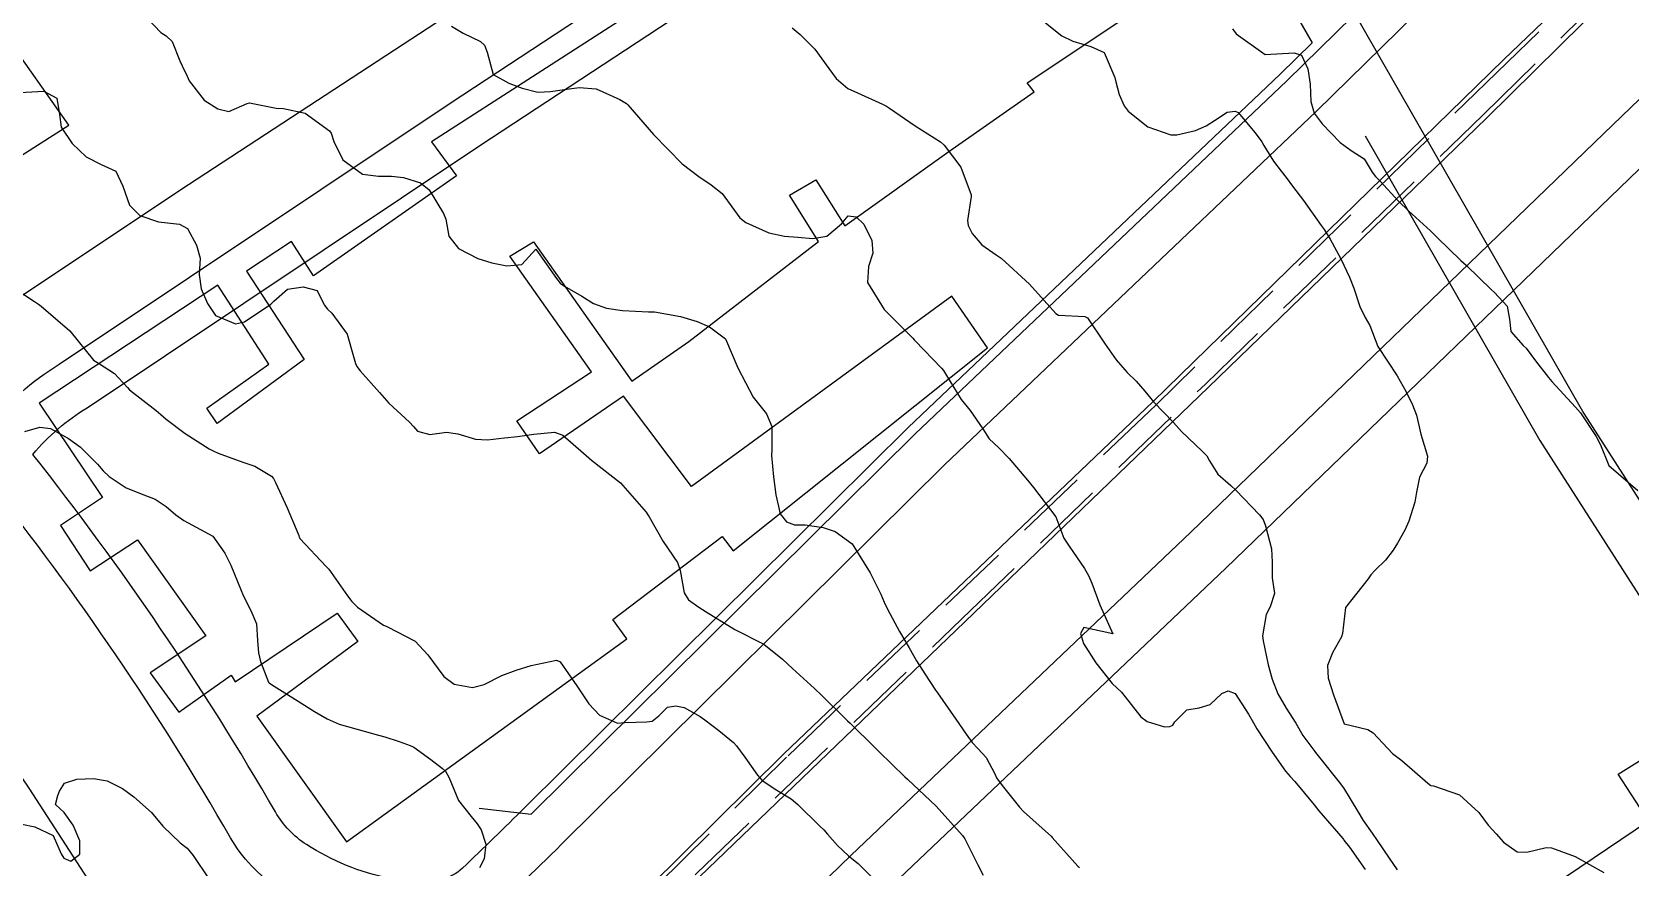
# Model space of a CAD drawing. Header units: metres. Extents: x 298520 to 308411, y 7433745 to 7450750.
# Drawn here: x 306579.3 to 306689.3, y 7435416.8 to 7435474.3 of the extents above; entities that cross this region are included whole.
import ezdxf

# ---------------------------------------------------------------- set-up
doc = ezdxf.new("R2010")
doc.units = ezdxf.units.M
doc.header["$LTSCALE"] = 10
doc.linetypes.add('DASHED', pattern=[0.75, 0.5, -0.25])
for name, color, linetype in [('Canteiro', 45, 'DASHED'), ('Curvas de Nivel 1m', 11, 'Continuous'), ('Curvas de Nivel 5m', 15, 'Continuous'), ('Edificações', 30, 'Continuous'), ('Pontes e viadutos', 190, 'Continuous'), ('Vias Primárias', 230, 'Continuous')]:
    doc.layers.add(name, color=color, linetype=linetype)

msp = doc.modelspace()

# ---------------------------------------------------------------- linework, layer by layer
at = {"layer": 'Canteiro'}
msp.add_lwpolyline([(306779.45, 7435567.38), (306755.27, 7435544.06), (306738.97, 7435528.33), (306721.78, 7435511.94), (306704.67, 7435495.02), (306680.82, 7435472.15), (306656.67, 7435448.6), (306631.24, 7435424.34), (306612.75, 7435406.03, -0.001705), (306610.26, 7435403.58, -0.012031), (306608.04, 7435401.51, 0.980764), (306608.9, 7435400.49), (306625.05, 7435416.33), (306643.31, 7435433.86), (306660.06, 7435450.02), (306679.19, 7435468.55), (306689.2, 7435478.44), (306703.4, 7435492.16), (306719.26, 7435507.48), (306733.93, 7435521.67), (306755.09, 7435542.13), (306773.57, 7435559.83), (306790.42, 7435576.06)], format="xyb", dxfattribs=at)
at = {"layer": 'Curvas de Nivel 1m', "flags": 128}
for points, elevation in [([(306586.85, 7435475.62), (306588.18, 7435474.22), (306588.55, 7435473.98), (306588.97, 7435473.6), (306589.49, 7435472.26), (306589.82, 7435471.58), (306589.93, 7435471.37), (306590.14, 7435470.9), (306591.16, 7435469.57), (306592.11, 7435468.97), (306592.87, 7435468.79), (306594.12, 7435469.33), (306594.28, 7435469.37), (306596.12, 7435469.02), (306596.63, 7435468.99), (306598.11, 7435468.67), (306599.79, 7435467.46), (306599.91, 7435467.28), (306600.09, 7435466.71), (306600.71, 7435465.45), (306602.06, 7435464.46), (306603.17, 7435464.32), (306604.06, 7435464.32), (306604.89, 7435464.24), (306606.06, 7435463.88), (306606.64, 7435463.38), (306607.64, 7435461.76), (306607.8, 7435461.37), (306608.01, 7435460.21), (306608.67, 7435459.36), (306609.99, 7435458.67), (306610.96, 7435458.37), (306611.99, 7435458.16), (306613.03, 7435458.26), (306614, 7435459.3), (306615.42, 7435457.28), (306615.66, 7435456.97), (306615.97, 7435456.76), (306617.16, 7435456.06), (306617.96, 7435455.57), (306618.85, 7435455.24), (306619.95, 7435455.09), (306621.75, 7435455), (306621.95, 7435455), (306622.16, 7435454.99), (306623.95, 7435454.68), (306625.1, 7435454.32), (306625.94, 7435453.95), (306627.05, 7435453.14), (306627.9, 7435451.13), (306628.95, 7435449.12), (306629.87, 7435447.96), (306630.24, 7435447.1), (306630.23, 7435445.5), (306630.21, 7435445.1), (306630.35, 7435443.63), (306630.42, 7435443.1), (306630.51, 7435442.39), (306630.8, 7435441.09), (306631.23, 7435440.54), (306631.78, 7435440.34), (306632.53, 7435440.32), (306633.77, 7435440.14), (306634.59, 7435439.87), (306635.76, 7435439.03), (306636.99, 7435437.02), (306637.72, 7435435.56), (306637.96, 7435435.01), (306638.19, 7435434.53), (306639.02, 7435433), (306639.68, 7435431.86), (306640.18, 7435430.98), (306640.75, 7435430.07), (306641.5, 7435428.96), (306641.64, 7435428.76), (306642.9, 7435426.95), (306643.6, 7435425.93), (306644.01, 7435425.34), (306644.41, 7435424.93), (306644.98, 7435424.32), (306645.58, 7435423.19), (306645.7, 7435422.91), (306646.08, 7435422.39), (306647.28, 7435420.89), (306647.54, 7435420.61), (306649.47, 7435418.87), (306649.52, 7435418.82), (306651.28, 7435416.84), (306651.39, 7435416.74)], 721), ([(306649.05, 7435474.88), (306650.18, 7435473.99), (306650.94, 7435473.62), (306652.18, 7435473.26), (306653.09, 7435472.83), (306653.84, 7435471.13), (306653.9, 7435470.82), (306654.13, 7435469.94), (306654.48, 7435469.17), (306654.76, 7435468.81), (306656.11, 7435467.72), (306657.69, 7435467.18), (306658.1, 7435467.17), (306659.39, 7435467.47), (306660.11, 7435467.8), (306660.69, 7435468.16), (306661.56, 7435468.73), (306662.12, 7435468.81), (306662.33, 7435468.72), (306663.48, 7435467.32), (306663.94, 7435466.7), (306664.09, 7435466.45), (306664.76, 7435465.37), (306665.28, 7435464.68), (306665.62, 7435464.23), (306666.06, 7435463.65), (306666.81, 7435462.66), (306668.03, 7435460.94), (306668.23, 7435460.65), (306668.66, 7435460), (306669.39, 7435458.64), (306669.98, 7435457.38), (306670.27, 7435456.63), (306670.69, 7435455.35), (306671.07, 7435454.61), (306671.39, 7435454.05), (306671.93, 7435452.6), (306673.26, 7435450.59), (306673.89, 7435449.48), (306674.32, 7435448.58), (306674.58, 7435447.87), (306674.9, 7435446.57), (306675.35, 7435445.05), (306675.3, 7435444.57), (306674.79, 7435443.6), (306674.59, 7435442.57), (306674.48, 7435441.9), (306674.06, 7435440.58), (306673.98, 7435440.38), (306673.78, 7435439.96), (306673.29, 7435439.06), (306672.98, 7435438.59), (306672.45, 7435437.9), (306671.74, 7435437.21), (306671.46, 7435436.88), (306671.26, 7435436.61), (306669.71, 7435434.63), (306669.49, 7435432.84), (306669.43, 7435432.63), (306668.81, 7435431.51), (306668.47, 7435430.64), (306668.51, 7435429.78), (306668.88, 7435428.64), (306669.61, 7435426.63), (306671.24, 7435426.24), (306671.61, 7435426.01), (306672.94, 7435424.59), (306673.59, 7435424.1), (306675.38, 7435422.56), (306675.57, 7435422.4), (306675.77, 7435422.36), (306677.56, 7435421.74), (306678.88, 7435420.52), (306679.53, 7435419.67), (306680.08, 7435419.06), (306680.58, 7435418.49), (306681.51, 7435417.83), (306682.18, 7435417.81), (306683.52, 7435418.13), (306683.87, 7435418.11), (306685.51, 7435417.5), (306687.49, 7435416.41)], 718), ([(306631.63, 7435474.53), (306632.18, 7435474.08), (306633.19, 7435473.07), (306634.15, 7435471.74), (306634.66, 7435471.05), (306635.46, 7435470.36), (306636.13, 7435470.06), (306637.85, 7435469.29), (306638.12, 7435469.14), (306638.32, 7435469.01), (306640.1, 7435467.79), (306641.41, 7435466.97), (306641.83, 7435466.7), (306642.09, 7435466.46), (306643.24, 7435464.95), (306643.94, 7435463.05), (306643.94, 7435462.94), (306643.7, 7435461.27), (306643.75, 7435460.94), (306644.02, 7435460.38), (306644.68, 7435459.6), (306645.67, 7435458.91), (306646, 7435458.68), (306647.97, 7435456.89), (306649.77, 7435454.87), (306649.95, 7435454.77), (306651.77, 7435454.66), (306651.95, 7435454.58), (306653.13, 7435452.83), (306653.92, 7435451.68), (306654.67, 7435450.81), (306655.3, 7435450.21), (306655.89, 7435449.54), (306656.52, 7435448.78), (306657.86, 7435447.37), (306658.43, 7435446.76), (306659.84, 7435445.39), (306660.17, 7435445.08), (306660.35, 7435444.74), (306660.91, 7435443.82), (306661.82, 7435443.03), (306662.16, 7435442.72), (306663.79, 7435441.02), (306664.03, 7435440.7), (306664.2, 7435440.27), (306664.62, 7435438.69), (306664.67, 7435437.77), (306664.65, 7435436.69), (306664.81, 7435435.61), (306664.53, 7435434.69), (306664.24, 7435434.16), (306664, 7435432.7), (306664.03, 7435432.35), (306664.38, 7435430.69), (306664.65, 7435429.7), (306665.06, 7435428.69), (306665.63, 7435427.72), (306666.29, 7435426.67), (306666.78, 7435425.84), (306667.59, 7435424.72), (306667.65, 7435424.65), (306667.91, 7435424.32), (306669.27, 7435422.63), (306669.57, 7435422.23), (306670.56, 7435420.61), (306670.92, 7435419.99), (306671.53, 7435419.1), (306671.88, 7435418.6), (306672.71, 7435417.38), (306673.26, 7435416.58)], 719), ([(306661.93, 7435474.47), (306662.19, 7435474.13), (306664.17, 7435472.7), (306666.17, 7435472.81), (306666.68, 7435472.66), (306667.11, 7435471.71), (306667.27, 7435470.66), (306667.32, 7435469.47), (306667.55, 7435468.66), (306668.11, 7435467.92), (306669.33, 7435466.64), (306670.09, 7435466.09), (306671, 7435465.53), (306671.53, 7435464.61), (306671.77, 7435464.3), (306672.07, 7435464), (306673.38, 7435462.59), (306674.04, 7435461.95), (306675.55, 7435460.56), (306675.79, 7435460.33), (306676.02, 7435460.11), (306677.65, 7435458.53), (306678, 7435458.21), (306679.75, 7435456.51), (306679.97, 7435456.33), (306680.84, 7435455.38), (306680.98, 7435454.49), (306681.08, 7435453.63), (306681.93, 7435452.67), (306682.13, 7435452.48), (306682.78, 7435451.61), (306683.68, 7435450.46), (306683.9, 7435450.19), (306685.54, 7435448.44), (306685.88, 7435448.04), (306686.95, 7435446.42), (306687.25, 7435445.83), (306687.83, 7435444.41), (306689.82, 7435442.7)], 717), ([(306578.49, 7435470.08), (306580.13, 7435470.19), (306581.03, 7435469.69), (306581.22, 7435468.57), (306581.32, 7435467.69), (306582.08, 7435466.57), (306583.05, 7435465.67), (306584.07, 7435465.13), (306585.09, 7435464.68), (306585.56, 7435463.64), (306586.03, 7435462.33), (306586.73, 7435461.62), (306588.02, 7435461.19), (306589.46, 7435461.03), (306590.01, 7435460.72), (306590.64, 7435459.57), (306590.88, 7435458.68), (306590.82, 7435457.57), (306590.96, 7435456.57), (306591.4, 7435455.57), (306591.94, 7435454.74), (306593.32, 7435454.17), (306593.94, 7435454.31), (306595.76, 7435455.51), (306595.96, 7435455.72), (306596.91, 7435456.56), (306597.97, 7435456.72), (306598.93, 7435456.45), (306599.43, 7435455.47), (306599.66, 7435455.17), (306599.95, 7435454.91), (306601, 7435453.45), (306601.44, 7435451.92), (306601.57, 7435451.44), (306601.67, 7435451.22), (306601.9, 7435450.94), (306603.24, 7435449.43), (306603.87, 7435448.71), (306605.3, 7435447.4), (306605.56, 7435447.11), (306605.85, 7435446.78), (306606.69, 7435446.54), (306607.85, 7435446.71), (306608.61, 7435446.6), (306609.84, 7435446.23), (306610.67, 7435446.17), (306611.84, 7435446.32), (306612.73, 7435446.42), (306613.85, 7435446.58), (306615.27, 7435446.7), (306615.85, 7435446.51), (306617.27, 7435445.26), (306617.83, 7435444.78), (306619.81, 7435443.23), (306621.57, 7435441.2), (306621.66, 7435441.08), (306621.78, 7435440.87), (306622.75, 7435439.19), (306623.74, 7435437.73), (306623.93, 7435437.18), (306624.2, 7435435.65), (306624.5, 7435435.17), (306625.21, 7435434.66), (306625.7, 7435434.35), (306627.69, 7435433.13), (306629.68, 7435432.12), (306630.96, 7435431.09), (306631.33, 7435430.75), (306631.66, 7435430.45), (306633.16, 7435429.06), (306633.64, 7435428.6), (306635.23, 7435427.04), (306635.43, 7435426.85), (306635.61, 7435426.67), (306637.31, 7435425.01), (306637.59, 7435424.73), (306639.39, 7435422.99), (306639.57, 7435422.82), (306641.54, 7435420.96), (306643.36, 7435418.94), (306643.52, 7435418.71), (306644.4, 7435416.93), (306644.77, 7435416.21)], 722), ([(306578.56, 7435456.33), (306579.49, 7435455.71), (306579.76, 7435455.51), (306579.95, 7435455.37), (306581.93, 7435453.68), (306583.55, 7435451.66), (306583.9, 7435451.46), (306585, 7435450.75), (306585.88, 7435449.78), (306586.02, 7435449.63), (306587.87, 7435448.2), (306588.19, 7435447.93), (306588.56, 7435447.6), (306589.85, 7435446.62), (306591.51, 7435445.56), (306591.83, 7435445.39), (306592.13, 7435445.26), (306593.82, 7435444.64), (306594.66, 7435444.36), (306595.81, 7435443.67), (306595.94, 7435443.51), (306596.08, 7435443.24), (306596.88, 7435441.5), (306597.67, 7435439.59), (306597.71, 7435439.49), (306597.72, 7435439.45), (306597.76, 7435439.38), (306599.57, 7435437.47), (306599.74, 7435437.27), (306601.02, 7435435.45), (306601.32, 7435435.05), (306601.71, 7435434.67), (306603.5, 7435433.42), (306603.69, 7435433.35), (306603.79, 7435433.32), (306605.68, 7435432.33), (306606.56, 7435431.38), (306607.65, 7435429.89), (306608.36, 7435429.36), (306609.64, 7435429.13), (306610.43, 7435429.34), (306611.65, 7435429.95), (306612.63, 7435430.33), (306613.66, 7435430.65), (306615.41, 7435431.02), (306615.66, 7435430.91), (306616.81, 7435429.26), (306617.63, 7435428.02), (306618.37, 7435427.24), (306619.61, 7435426.67), (306620.12, 7435426.72), (306621.62, 7435426.77), (306622, 7435426.81), (306622.46, 7435427.19), (306623.04, 7435427.77), (306623.63, 7435427.87), (306624.2, 7435427.75), (306625.3, 7435427.15), (306625.62, 7435426.92), (306626.58, 7435426.17), (306627.6, 7435425.34), (306627.79, 7435425.13), (306628.36, 7435424.34), (306629.24, 7435423.11), (306629.57, 7435422.74), (306630.58, 7435422.07), (306631.55, 7435421.47), (306632.02, 7435421.08), (306633.53, 7435419.6), (306633.8, 7435419.33), (306634.05, 7435419.05), (306634.74, 7435418.27), (306635.51, 7435417.56), (306636.16, 7435417.02), (306637.48, 7435415.71)], 723), ([(306578.82, 7435446.75), (306579.85, 7435447.06), (306580.6, 7435446.95), (306581.84, 7435446.28), (306582.66, 7435445.67), (306583.82, 7435444.5), (306584.21, 7435444.05), (306584.62, 7435443.65), (306585.8, 7435442.88), (306587.01, 7435442.4), (306587.79, 7435442.1), (306588.54, 7435441.6), (306589.21, 7435441.03), (306589.77, 7435440.64), (306591.76, 7435439.56), (306592.58, 7435438.38), (306593.01, 7435437.55), (306593.72, 7435435.81), (306593.83, 7435435.54), (306594.45, 7435434.28), (306594.76, 7435433.52), (306594.84, 7435432.36), (306594.9, 7435431.52), (306595.05, 7435430.92), (306595.59, 7435429.51), (306595.61, 7435429.48), (306595.64, 7435429.45), (306595.8, 7435429.35), (306597.63, 7435428.2), (306598.76, 7435427.48), (306599.62, 7435426.97), (306600.46, 7435426.61), (306601.61, 7435426.28), (306603.16, 7435425.86), (306603.6, 7435425.73), (306604.59, 7435425.41), (306605.35, 7435425.15), (306605.59, 7435425.03), (306606.77, 7435424.19), (306607.57, 7435423.57), (306607.78, 7435423.37), (306608.02, 7435422.91), (306608.67, 7435421.36), (306609.53, 7435420.25), (306609.95, 7435419.76), (306610.22, 7435419.34), (306610.54, 7435418.36), (306610.43, 7435417.34), (306610.11, 7435416.72)], 724)]:
    msp.add_lwpolyline(points, dxfattribs=dict(at, elevation=elevation))
at = {"layer": 'Curvas de Nivel 5m', "flags": 128}
for points, elevation in [([(306608.19, 7435474.65), (306608.98, 7435474.16), (306610.18, 7435473.59), (306610.46, 7435473.34), (306610.64, 7435472.86), (306611.06, 7435471.33), (306612.14, 7435470.74), (306613.05, 7435470.39), (306614.13, 7435470.12), (306615, 7435470.16), (306616.13, 7435470.32), (306616.98, 7435470.42), (306618.13, 7435470.33), (306619.76, 7435469.6), (306620.12, 7435469.4), (306620.22, 7435469.33), (306620.32, 7435469.23), (306622.09, 7435467.2), (306624.07, 7435465.18), (306625.21, 7435464.31), (306626.06, 7435463.74), (306626.82, 7435463.14), (306628.03, 7435461.45), (306628.44, 7435461.13), (306630.02, 7435460.42), (306631.11, 7435460.19), (306632.01, 7435460.13), (306633.04, 7435460.04), (306634.01, 7435460.2), (306635.02, 7435461.05), (306635.48, 7435461.59), (306636.03, 7435461.52), (306636.56, 7435461.02), (306637.12, 7435459.91), (306637.18, 7435459.02), (306636.89, 7435458.12), (306636.82, 7435457.02), (306637.95, 7435455.16), (306638.1, 7435455.01), (306639.93, 7435453.17), (306640.02, 7435453.07), (306640.09, 7435452.99), (306641.91, 7435451.12), (306642.04, 7435450.96), (306642.25, 7435450.61), (306643.25, 7435448.95), (306643.87, 7435448.2), (306644.76, 7435446.93), (306645.19, 7435446.26), (306645.84, 7435445.63), (306646.57, 7435444.9), (306647.82, 7435443.4), (306648.23, 7435442.89), (306649.78, 7435440.87), (306650.33, 7435439.42), (306650.69, 7435438.86), (306651.74, 7435437.32), (306652.01, 7435436.84), (306652.24, 7435436.32), (306652.8, 7435434.83), (306653.69, 7435432.82), (306651.7, 7435433.26), (306651.47, 7435432.84), (306651.68, 7435432.17), (306652.53, 7435430.83), (306653.65, 7435429.4), (306653.96, 7435429.12), (306654.28, 7435428.81), (306655.62, 7435427.12), (306656.06, 7435426.79), (306657.25, 7435426.42), (306657.61, 7435426.45), (306657.82, 7435426.55), (306657.97, 7435426.77), (306658.79, 7435427.59), (306659.63, 7435427.74), (306660.4, 7435427.97), (306661.2, 7435428.73), (306661.64, 7435428.9), (306662.12, 7435428.72), (306663.03, 7435427.3), (306663.37, 7435426.7), (306663.61, 7435426.3), (306664.66, 7435424.69), (306665.58, 7435423.37), (306665.9, 7435423), (306666.21, 7435422.67), (306667.55, 7435421.05), (306667.87, 7435420.65), (306669.52, 7435418.74), (306669.57, 7435418.67), (306669.6, 7435418.63), (306669.99, 7435418.15), (306671.07, 7435416.61)], 720), ([(306578.61, 7435419.72), (306579.52, 7435419.54), (306580.77, 7435418.95), (306581.32, 7435417.68), (306581.5, 7435417.38), (306581.98, 7435417.19), (306582.6, 7435417.67), (306582.61, 7435418.57), (306582.16, 7435419.67), (306581.53, 7435420.54), (306580.94, 7435421.09), (306581.1, 7435421.69), (306581.22, 7435422.01), (306581.56, 7435422.54), (306582.41, 7435422.82), (306583.56, 7435422.86), (306584.5, 7435422.7), (306585.55, 7435422.18), (306586.33, 7435421.62), (306587.53, 7435420.54), (306588.32, 7435419.6), (306589.51, 7435418.44), (306590, 7435418.08), (306590.41, 7435417.58), (306591.48, 7435415.96)], 725)]:
    msp.add_lwpolyline(points, dxfattribs=dict(at, elevation=elevation))
at = {"layer": 'Edificações'}
for points in [[(306621.35, 7435476.06), (306606.81, 7435466.7), (306608.54, 7435464.35), (306598.69, 7435457.47), (306597.18, 7435459.84), (306594.07, 7435457.79), (306598.05, 7435451.7), (306592.05, 7435447.3), (306591.36, 7435448.36), (306595.61, 7435451.4), (306592.11, 7435456.82), (306579.82, 7435448.7), (306584.17, 7435442.22), (306581.28, 7435440.28), (306583.32, 7435437.16), (306586.58, 7435439.29), (306591.27, 7435432.69), (306587.44, 7435430.14), (306589.43, 7435427.44), (306593.02, 7435429.99), (306593.31, 7435429.52), (306600.31, 7435434.24), (306601.73, 7435432.31), (306594.78, 7435427.16), (306600.95, 7435418.51), (306620.24, 7435432.49), (306619.29, 7435433.82), (306626.81, 7435439.53), (306627.57, 7435438.53), (306645.08, 7435452.52), (306642.61, 7435456.08), (306624.71, 7435442.98), (306620.03, 7435449.18), (306614.25, 7435445.22), (306612.68, 7435447.5), (306617.83, 7435450.85), (306612.21, 7435458.82), (306613.83, 7435459.82), (306620.6, 7435450.23), (306624.52, 7435452.96), (306633.44, 7435459.83), (306631.44, 7435463.02), (306633.25, 7435464.07), (306635.26, 7435460.92), (306642.42, 7435466.03), (306648.29, 7435470.14), (306647.81, 7435470.76), (306656.93, 7435476.86)], [(306573.96, 7435462.81), (306581.86, 7435467.83), (306577.42, 7435474.12)], [(306667.07, 7435404.1), (306690.56, 7435419.95), (306688.47, 7435423.17), (306696.36, 7435428.11), (306718.27, 7435393.04)]]:
    msp.add_lwpolyline(points, dxfattribs=at)
at = {"layer": 'Pontes e viadutos'}
msp.add_lwpolyline([(306610.08, 7435420.84), (306613.67, 7435420.41), (306640.06, 7435446.57), (306665.66, 7435470.9), (306697.38, 7435501.98), (306718.71, 7435522.5), (306746.79, 7435549.54), (306776.6, 7435578.32), (306800.43, 7435601.32), (306808.47, 7435608.87), (306808.33, 7435612.05)], dxfattribs=at)
at = {"layer": 'Pontes e viadutos', "elevation": 727.48}
msp.add_lwpolyline([(306629.03, 7435402.48), (306628.81, 7435406.12), (306638.08, 7435415.11), (306661.46, 7435437.34), (306689.88, 7435464.79), (306722.62, 7435496.32), (306743.83, 7435516.84), (306768.56, 7435540.96), (306789.67, 7435561.24), (306809.07, 7435580.18), (306821.48, 7435592.04), (306823.74, 7435591.8)], dxfattribs=at)
at = {"layer": 'Vias Primárias'}
for points in [[(306810.47, 7435606.74), (306802.45, 7435599.2), (306778.64, 7435576.22), (306748.82, 7435547.44), (306720.74, 7435520.39), (306699.42, 7435499.88), (306667.69, 7435468.79), (306642.1, 7435444.47), (306615.75, 7435418.35, -0.034505), (306609.84, 7435413.02)], [(306779.24, 7435567.6), (306755.06, 7435544.27), (306738.76, 7435528.55), (306721.57, 7435512.16), (306704.46, 7435495.23), (306680.61, 7435472.36), (306656.46, 7435448.81), (306631.03, 7435424.55), (306612.54, 7435406.24, -0.001705), (306610.05, 7435403.79, -0.012031), (306607.84, 7435401.73, 0.988165), (306609.11, 7435400.27), (306625.26, 7435416.11), (306643.52, 7435433.65), (306660.27, 7435449.81), (306679.4, 7435468.33), (306689.41, 7435478.22), (306703.61, 7435491.95), (306719.47, 7435507.26), (306734.14, 7435521.46), (306755.3, 7435541.91), (306773.78, 7435559.61), (306790.63, 7435575.85)], [(306609.84, 7435413.02, -0.071381), (306608.11, 7435412.45, -0.095125), (306603.2, 7435412.5, -0.09318), (306596.27, 7435415.33, -0.119225), (306592.98, 7435418.79, 0.037197), (306576.28, 7435443.34, -0.349118), (306576.28, 7435447.03, -0.087008), (306581.19, 7435451.39), (306608.16, 7435469.41), (306634.45, 7435486.69), (306649.71, 7435496.81, -0.160671), (306654.56, 7435498.14, -0.24445), (306657.51, 7435496.41), (306667.39, 7435480.69), (306686.11, 7435447.99), (306700.85, 7435424.99), (306732.32, 7435375.74), (306752.29, 7435344.71), (306767.36, 7435320.66), (306769.29, 7435321.71), (306779.53, 7435305.58), (306771.39, 7435300.45), (306770.39, 7435302.21), (306716.75, 7435270.89)]]:
    msp.add_lwpolyline(points, format="xyb", dxfattribs=at)
for points, elevation in [([(306669.06, 7435300.45), (306645.5, 7435335.35), (306634.38, 7435352.05), (306618.89, 7435375.83, -0.110085), (306616.1, 7435383.28, -0.132216), (306617.79, 7435396.84, -0.079497), (306622.8, 7435405.09), (306635.69, 7435417.6), (306659.07, 7435439.83), (306687.49, 7435467.26), (306720.22, 7435498.8), (306741.43, 7435519.31), (306766.16, 7435543.44), (306787.28, 7435563.71)], 727.48), ([(306478.32, 7435424.33), (306508.06, 7435450.49), (306527.7, 7435466.29, -0.012528), (306534.11, 7435471.18, -0.171687), (306539.08, 7435472.65, -0.20557), (306548.73, 7435467.89), (306558.85, 7435451.9), (306571.35, 7435433.64), (306579.1, 7435422.2), (306589.45, 7435406.21, -0.04205), (306593.19, 7435399.21, -0.14205), (306593.93, 7435393.29, -0.17879), (306592.93, 7435391.51), (306576.23, 7435373.55), (306568.6, 7435366.01)], 731.81)]:
    msp.add_lwpolyline(points, format="xyb", dxfattribs=dict(at, elevation=elevation))
for points in [[(306589.48, 7435463.37), (306621.36, 7435484.21), (306646.4, 7435501.3, 0.022002), (306650.21, 7435504.16, 0.342583), (306650.75, 7435506.49), (306646.87, 7435512.14, 0.026893), (306645.65, 7435513.73, 0.143417), (306644.44, 7435514.52), (306624.76, 7435522.57), (306614.84, 7435526.82, 0.179709), (306611.55, 7435526.97, 0.086745), (306610.33, 7435526.34), (306587.1, 7435511.07), (306567.89, 7435498.87), (306551.64, 7435488.51, 0.070296), (306549.42, 7435486.61, 0.265561), (306549.05, 7435484.81), (306562.9, 7435464.75), (306566.72, 7435458.71, 0.023277), (306569.42, 7435454.84, 0.321839), (306573.66, 7435453.57, 0.068111), (306578.38, 7435455.96)], [(306664.34, 7435478.86), (306667.41, 7435473.5), (306665.22, 7435471.35), (306639.61, 7435447.02), (306613.24, 7435420.88, -0.004671), (306608.94, 7435416.7, -0.147157), (306607.48, 7435415.95, -0.095125), (306603.92, 7435416, -0.09318), (306598.21, 7435418.32, -0.119225), (306596.07, 7435420.57, 0.036603), (306579.37, 7435445.18, -0.080315), (306583.11, 7435448.39), (306610.13, 7435466.44), (306636.41, 7435483.72), (306651.68, 7435493.84, -0.160671), (306654.38, 7435494.58, -0.245898), (306654.49, 7435494.51)]]:
    msp.add_lwpolyline(points, format="xyb", close=True, dxfattribs=at)
msp.add_lwpolyline([(306671.06, 7435467.11), (306683.07, 7435446.14), (306697.84, 7435423.07), (306729.32, 7435373.81), (306749.28, 7435342.8), (306766.12, 7435315.93), (306768.07, 7435316.99), (306774.61, 7435306.69), (306772.65, 7435305.46), (306771.71, 7435307.1), (306714.96, 7435273.97)], dxfattribs=at)

doc.saveas('drawing.dxf')
